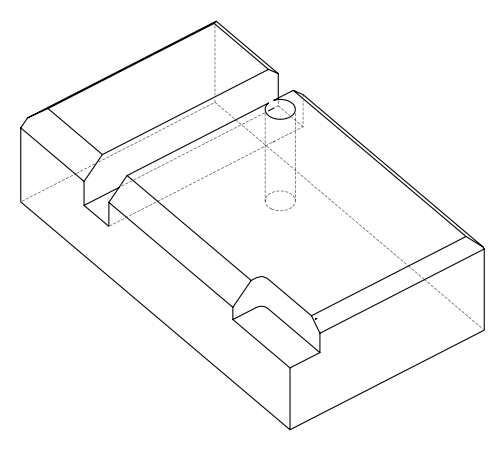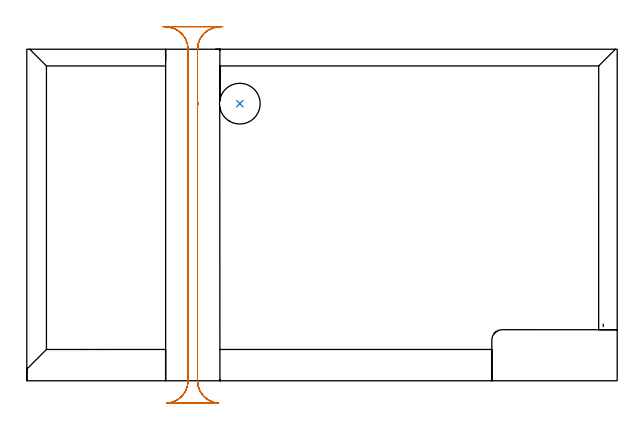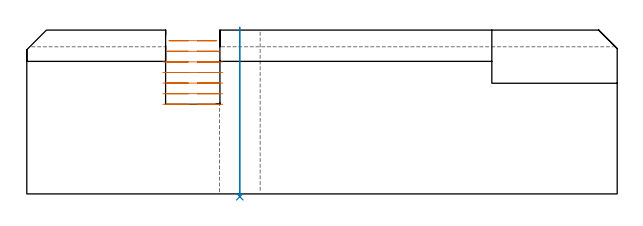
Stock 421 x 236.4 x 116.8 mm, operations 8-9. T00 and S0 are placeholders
(PLAN: 9 operations, 3 tool changes, 74.5 min)
(1 AREA_MILL | FG_CHAMFER_SURFACE | UGT0205_001 | 3.83 min | 7465 mm3)
(2 AREA_MILL_1 | FG_CHAMFER_SURFACE_1 | UGT0205_001 | 6.47 min | 26627 mm3)
(3 AREA_MILL_2 | FG_CHAMFER_SURFACE_2 | UGT0205_001 | 11.24 min | 20546 mm3)
(4 AREA_MILL_3 | FG_CHAMFER_SURFACE_3 | UGT0205_001 | 12.82 min | 52211 mm3)
(5 AREA_MILL_4 | FG_CHAMFER_SURFACE_4 | UGT0205_001 | 8.98 min | 20766 mm3)
(6 AREA_MILL_5 | FG_CHAMFER_SURFACE_5 | UGT0205_001 | 8.06 min | 17343 mm3)
(7 MILL_CORNER_NOTCH_RECTANGULAR | CORNER_NOTCH_RECTANGULAR | NXT0201_011 | Follow Part, ap 3, ae 75% | 13.96 min | 120270 mm3)
(8 MILL_RECTANGULAR_SLOT | SLOT_RECTANGULAR | UGT0201_004 | Follow Part, ap 8, ae 75% | 8.67 min | 479269 mm3)
(9 INDEXABLE_INSERT_DRILL_THROUGH_HOLE_FROM_SOLID | STEP1HOLE | NXT0302_029 | 0.48 min | 76899 mm3)
(TOOL UGT0205_001 | Chamfer Mill 20 x 3 x 45 deg. | D20 FL50 Z2)
(TOOL NXT0201_011 | ENDMILL 12mm [2P460-1200-NA 1630] | D12 FL38 Z6)
(TOOL UGT0201_004 | End Mill 32 mm | D32 FL53 Z6)
(TOOL NXT0302_029 | Index. Insert Drill 29mm [880-D2900L32-05] | D29 PA176 FL145 Z2)
(OP 8 MILL_RECTANGULAR_SLOT)
G17 G21 G94 G90
T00 M6
G54
G17 G0 G90 X135.499 Y-16.129 S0 M3
G43 Z126.8 H0
Z109.243
G94 G1 X132.652 Y-15.183 F250.
G2 X121.7 Y0. R16. F500.
G1 Y194.666
G2 X121.971 Y197.6 R16.
X121.7 Y200.534 R16.
G1 Y236.4
G2 X134.782 Y252.132 R16.
G1 X134.787 Y252.161
G3 X132.033 Y252.4 R16.
G1 X104.685
G3 X101.922 Y252.16 R16.
G1 X101.927 Y252.13
G2 X115. Y236.4 R16.
G1 Y0.
G2 X104.048 Y-15.183 R16.
G1 X101.201 Y-16.129 F250.
G0 X136.244 Y-16.214 Z101.686
G1 X133.357 Y-15.399
G2 X121.7 Y0. R16. F500.
G1 Y194.666
G2 X121.971 Y197.6 R16.
X121.7 Y200.534 R16.
G1 Y236.4
G2 X136.721 Y252.37 R16.
G1 Y252.4
X99.979
Y252.37
G2 X115. Y236.4 R16.
G1 Y0.
G2 X103.344 Y-15.399 R16.
G1 X100.456 Y-16.214 F250.
G0 Z126.8
X96.985 Y252.554
Z94.129
G1 X99.979 Y252.37
G2 X115. Y236.4 R16. F500.
G1 Y0.
G2 X99.979 Y-15.97 R16.
G1 Y-16.
X136.721
Y-15.97
G2 X121.7 Y0. R16.
G1 Y194.666
G2 X121.971 Y197.6 R16.
X121.7 Y200.534 R16.
G1 Y236.4
G2 X136.721 Y252.37 R16.
G1 X139.715 Y252.554 F250.
G0 X96.985 Z86.571
G1 X99.979 Y252.37
G2 X115. Y236.4 R16. F500.
G1 Y0.
G2 X99.979 Y-15.97 R16.
G1 Y-16.
X136.721
Y-15.97
G2 X121.7 Y0. R16.
G1 Y194.666
G2 X121.971 Y197.6 R16.
X121.7 Y200.534 R16.
G1 Y236.4
G2 X136.721 Y252.37 R16.
G1 X139.715 Y252.554 F250.
G0 X96.985 Z79.014
G1 X99.979 Y252.37
G2 X115. Y236.4 R16. F500.
G1 Y0.
G2 X99.979 Y-15.97 R16.
G1 Y-16.
X136.721
Y-15.97
G2 X121.7 Y0. R16.
G1 Y194.666
G2 X121.971 Y197.6 R16.
X121.7 Y200.534 R16.
G1 Y236.4
G2 X136.721 Y252.37 R16.
G1 X139.715 Y252.554 F250.
G0 X96.985 Z71.457
G1 X99.979 Y252.37
G2 X115. Y236.4 R16. F500.
G1 Y0.
G2 X99.979 Y-15.97 R16.
G1 Y-16.
X136.721
Y-15.97
G2 X121.7 Y0. R16.
G1 Y194.666
G2 X121.971 Y197.6 R16.
X121.7 Y200.534 R16.
G1 Y236.4
G2 X136.721 Y252.37 R16.
G1 X139.715 Y252.554 F250.
G0 X96.985 Z63.9
G1 X99.979 Y252.37
G2 X115. Y236.4 R16. F500.
G1 Y0.
G2 X99.979 Y-15.97 R16.
G1 Y-16.
X136.721
Y-15.97
G2 X121.7 Y0. R16.
G1 Y194.666
G2 X121.971 Y197.6 R16.
X121.7 Y200.534 R16.
G1 Y236.4
G2 X136.721 Y252.37 R16.
G1 X139.715 Y252.554 F250.
G0 Z126.8
M5
M2
(OP 9 INDEXABLE_INSERT_DRILL_THROUGH_HOLE_FROM_SOLID)
G17 G21 G94 G90
T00 M6
G54
G17 G0 G90 X151.9 Y197.6 S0 M3
G43 Z126.8 H1
G94 G81 G98 Z-2.006 F250. R118.8
G80
M5
M2
